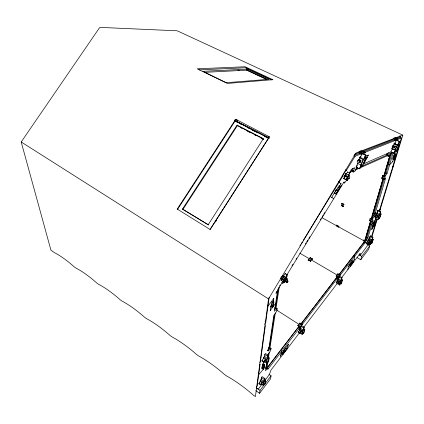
<?xml version="1.0" encoding="UTF-8"?>
<svg xmlns="http://www.w3.org/2000/svg" width="424" height="424" viewBox="0 0 424 424"><rect width="100%" height="100%" fill="white"/><g stroke="black" fill="none" stroke-linecap="round" stroke-linejoin="round"><path stroke-width="0.64" d="M359.298 255.02L359.382 253.859M256.287 388.283L256.451 387.07L257.14 386.169L260.103 364.29L259.382 365.212M264.825 324.551L265 323.258M402.8 135.108L356.171 152.937L355.487 153.705L268.54 298.92L255.396 396.61L253.43 395.2A61.003 21.279 41.4 0 0 226.48 375.903L224.397 374.408A59.137 20.606 42.4 0 0 198.628 355.959L196.63 354.528A57.468 19.928 43.4 0 0 171.974 336.868L170.061 335.495A55.984 19.25 44.3 0 0 146.434 318.578L144.6 317.263A54.654 18.576 45.1 0 0 121.948 301.045L120.188 299.784A53.461 17.914 45.9 0 0 98.453 284.213L96.762 283.004A52.391 17.262 46.7 0 0 75.88 268.053L74.258 266.887A51.426 16.626 47.3 0 0 54.187 252.513L50.933 250.187L21.2 141.976L99.407 27.894L100.212 27.39L177.227 30.809L402.8 135.108L379.554 211.597M265.35 325.531L260.469 361.566L259.742 362.488M269.161 297.213L265.784 322.293L265.021 321.795M260.696 380.8L258.788 383.746L260.368 384.86L262.408 382.437M263.935 358.02L262.011 360.474L261.926 361.094L263.596 362.234L265.737 359.753M261.937 368.106L262.467 364.349L262.832 364.009M270.862 305.895L270.205 310.686L270.671 309.944M260.304 381.791L260.331 380.498L261.725 378.68M263.564 358.746L263.558 357.628L265.021 355.763M263.14 366.06L262.997 364.868L263.702 363.967L264.73 364.672L264.2 368.297L263.5 369.203L262.483 368.498L262.276 368.742L262.843 365.859M270.857 306.61L272.42 307.607L273.21 306.653L273.904 301.899L272.722 301.151L271.927 302.111L272.065 303.621M260.368 384.86L262.08 382.369M263.596 362.234L263.68 361.624L265.827 359.133M261.041 383.98L263.309 385.575L263.537 384.054L264.528 384.743L264.995 381.674L264.004 380.975L264.682 380.084L264.921 378.526L262.154 376.602L261.47 377.493L261.476 379.554M265.413 366.999L267.396 368.366L265.525 370.799L266.924 361.518L267.968 362.229L268.487 358.81L267.438 358.094L268.154 357.178L268.413 355.445L265.493 353.468L264.772 354.379L264.767 356.658M262.986 369.643L263.362 369.198L258.693 374.71M255.847 390.652L259.594 393.313L260.018 390.356L271.079 375.796L268.938 374.318M273.3 299.047L273.777 298.295L273.305 301.554M263.5 369.203L264.025 365.578L264.73 364.672M272.42 307.607L273.109 302.863L273.904 301.899M273.236 302.142L273.777 298.406L267.947 306.181L267.184 305.635M261.926 383.073L262.053 382.209L260.002 380.943M265.233 360.416L265.371 359.457L263.728 358.524M261.417 383.593L262.906 384.637L263.272 382.183L263.956 381.287L260.956 379.189M264.163 360.654L266.261 362.091L266.67 359.361L267.385 358.439L264.216 356.282M263.956 381.287L263.585 383.746L262.906 384.637M264.004 380.975L264.237 379.422L264.921 378.526M267.385 358.439L266.972 361.179L266.261 362.091M267.438 358.094L267.698 356.367L268.413 355.445M267.788 355.731L267.968 354.517L270.719 350.447L271.042 348.369L270.003 347.675L275.298 312.986M276.575 291.288L277.365 291.781L274.45 311.343L276.565 308.751L274.673 307.538M266.426 367.64L267.221 362.409M268.207 355.863L268.604 353.25M269.314 348.555L274.45 314.56M275.409 308.19L278.425 288.246L279.215 287.302L276.072 307.909L277.195 308.646L276.814 311.105L273.835 315.43L268.843 348.698L267.65 350.208L267.56 350.839L268.747 349.328L268.482 351.072L270.448 348.57L268.365 347.176M266.33 368.297L267.003 367.417L267.804 362.181M268.498 357.596L269.298 352.36M265.233 380.911L265.318 380.355L264.391 379.708M268.71 358.185L268.805 357.565M267.396 368.366L267.3 369.002L267.973 368.122L266.988 367.444M270.448 348.57L270.342 349.265L271.042 348.369M276.565 308.751L276.437 309.573L277.195 308.646M264.682 380.084L265.678 380.779L265.201 383.858L264.528 384.743M268.154 357.178L269.203 357.893L268.673 361.317L267.968 362.229M267.973 368.122L267.777 369.421L299.879 327.556L302.031 324.334L299.837 322.934L299.503 323.369L299.768 323.539M271.079 375.796L270.581 378.807L259.594 393.313M347.844 269.569L348.438 266.139M284.213 351.03L284.324 350.441L281.965 353.102L281.859 353.674L282.829 354.326L286.709 349.259L286.815 348.682L285.866 347.871L283.046 351.549L282.882 352.439M282.559 352.763L282.665 352.185M282.829 354.326L286.815 348.682M283.19 352.471L283.296 351.894M354.183 259.727L354.856 256.085L353.939 255.566M284.43 349.869L284.864 348.973M284.88 351.644L285.007 351.04L283.969 350.489M285.379 349.063L285.697 348.767M308.121 260.394L308.55 259.403L308.672 260.172L308.55 259.403M310.151 261.592L312.112 258.741L311.985 259.361M310.834 260.739L310.707 261.364L310.585 260.596L310.834 260.739L310.527 261.115L308.243 259.774M298.03 325.717L298.151 325.118L298.295 325.886M312.234 259.509L312.361 258.884L310.082 257.548L310.024 258.062M267.184 368.101L299.042 326.348M301.385 331.388L299.72 333.344L298.189 332.358L300.478 328.95M299.492 330.794L299.704 329.22L300.86 327.715M301.067 323.719L300.945 324.312L337.255 276.798M299.519 332.755L302.158 334.462L302.508 332.851L303.462 333.465L304.178 330.216L303.213 329.596L303.817 328.807L304.178 327.164L301.501 325.452L300.892 326.241L300.743 328.388M299.72 333.344L301.512 330.8M302.031 324.334L301.904 324.927L339.979 275.022L337.859 273.787L337.403 274.789M300.372 332.284L301.978 333.317L302.54 330.715L303.144 329.925L299.911 327.853M303.144 329.925L302.577 332.527L301.978 333.317M303.213 329.596L303.573 327.953L304.178 327.164M302.99 332.601L302.158 334.462M303.817 328.807L304.782 329.421L304.066 332.676L303.462 333.465M336.561 226.427L336.857 225.16M342.375 206.128L342.915 203.854M337.43 226.909L337.732 225.637M338.442 226.766L338.834 226.268L336.608 225.038L336.767 225.526M338.543 227.518L338.972 226.549M336.206 276.337L336.37 275.717L336.465 276.485M337.859 273.787L337.954 274.556L338.119 273.936L336.327 276.252M339.545 281.472L337.7 283.635L336.216 282.76L338.172 279.814M337.223 281.918L337.695 279.745L339.062 277.964M338.638 279.003L338.919 276.803L339.454 276.104L342.046 277.619L341.05 280.026L341.983 280.577L341.06 283.953L340.138 283.407L339.688 285.082L337.133 283.571M339.152 277.248L339.454 276.104M337.7 283.635L339.338 281.298M339.979 275.022L339.815 275.642L365.165 242.687L364.258 242.189L365.112 242.862L365.382 242.507L366.506 239.735L367.852 237.981L373.194 220.03L371.806 221.8L369.643 220.681L370.3 218.418L372.192 219.425L371.525 221.688L372.028 221.047L371.806 221.8M338.389 281.986L338.903 282.289L339.158 281.34L337.038 280.291M338.145 282.85L339.698 283.773L340.96 280.365L338.357 278.838M340.96 280.365L339.698 283.773M341.05 280.026L342.046 277.619M340.514 283.269L339.688 285.082M341.58 279.331L342.513 279.877L341.59 283.259L341.06 283.953M351.931 260.681L353.494 261.571L353.319 262.186L350.203 266.256L349.291 265.731L350.028 264.38L350.282 264.528M349.291 265.731L350.028 264.38M350.203 266.256L353.494 261.571M351.289 262.424L351.618 261.884L351.443 262.52M351.093 263.765L351.268 263.134M352.068 262.196L350.701 263.871M352.349 261.831L352.62 260.871L350.351 263.823L350.086 264.783L350.569 264.147M352.026 263.484L351.851 264.099L352.042 263.463L350.934 262.949M280.322 356.107L281.78 351.088L280.805 350.436M370.571 221.201L369.368 220.559L369.739 220.321M383.285 179.039L384.303 179.548L384.557 178.684L384.033 179.331L381.695 178.186L381.823 177.751L382.109 177.894M382.331 176.013L382.861 175.366L383.142 175.51L382.612 176.156L382.331 176.013L382.459 175.578L384.801 176.723L387.048 173.411L393.202 152.719M363.628 241.336L363.993 240.074L365.806 241.071M381.992 178.313L382.75 175.7M364.205 242.358L390.128 154.532M369.765 224.317L366.045 236.989L367.852 237.981M370.629 221.355L369.951 223.681L371.811 224.678L375.521 219.452M372.797 213.982L372.42 215.249L374.312 216.251L372.192 219.425M373.369 212.027L375.59 204.463M375.961 203.207L382.983 179.267M385.183 171.784L390.541 153.52M364.9 240.572L365.371 239.963L370.889 221.185M383.344 178.817L371.742 218.296L371.239 218.938L370.03 218.291L370.179 218.811M390.668 153.886L384.292 175.584L383.768 176.225L384.303 175.568L385.331 176.077M384.033 179.331L384.801 176.723M371.737 221.27L366.946 237.488L365.599 239.237L366.506 239.735M374.132 213.155L384.181 179.145M392.136 152.211L386.026 172.902L384.563 174.693L385.591 175.202M356.971 257.596L360.776 259.748L361.767 256.409L369.744 245.904L368.117 245.008M286.937 349.206L288.368 344.41M368.424 242.231L368.975 242.332L368.684 243.297L369.161 242.671L367.603 244.494L366.166 243.705L368.573 240.185M374.312 216.251L375.918 212.594L375.086 213.654L373.184 212.657M375.086 213.654L385.755 177.762L384.303 179.548M367.269 242.263L367.454 241.643M377.927 215.97L376.321 217.798L374.811 217.003L376.157 214.867M392.953 158.152L394.739 152.815M368.43 240.562L368.716 239.348L369.94 237.747L369.834 238.097M372.945 225.245L371.716 229.358L372.039 228.828M375.844 215.821L376.332 213.919L377.599 212.302L377.482 212.684M372.23 225.881L373.809 226.729L375.51 222.075L374.583 221.582L374.095 222.208L374.021 223.448M392.81 159.249L394.002 159.827L394.527 159.191L396.048 154.161L394.993 153.658L394.193 155.205L394.484 155.343L393.753 158.051M370.057 238.06L369.58 238.686L369.956 236.454L370.438 235.829L372.945 237.191L371.933 239.565L372.834 240.058L371.769 243.514L370.878 243.021L370.353 244.733L369.362 244.187M378.855 217.878L377.98 219.759L375.383 218.381L375.759 217.13M377.228 213.246L377.651 210.823L378.15 210.193L380.784 211.571L379.708 214.109L380.657 214.608L379.496 218.387L378.553 217.888L377.98 219.759M367.603 244.494L368.965 242.507M374.583 221.582L374.62 222.446M394.723 154.569L394.993 153.658M370.088 236.995L370.438 235.829M375.229 219.86L375.558 219.325L374.784 221.906M377.858 211.147L378.15 210.193M392.645 161.645L393.594 159.101M368.705 243.053L368.891 242.433L367.269 241.595M376.321 217.798L378.134 215.291M373.809 226.729L375.51 222.075M394.002 159.827L395.518 154.797L396.048 154.161M376.904 216.335L377.424 216.611L377.747 215.556L376.104 214.91M369.951 241.765L370.136 241.139L370.597 241.394L370.406 242.014M371.535 236.56L376.931 218.768M396.965 138.871L400.32 137.562L401.39 138.06L392.688 166.786L393.196 166.155L391.628 170.268L379.703 209.626L380.19 209L379.454 211.422M366.352 243.079L369.41 244.743L370.73 241.351L367.889 239.793M370.597 241.394L370.274 242.189L370.73 242.438L371.286 241.712M371.875 236.883L377.254 219.187M370.73 241.351L369.41 244.743M370.73 242.438L371.472 241.092M369.744 245.904L368.721 249.259L360.776 259.748M371.827 239.91L370.502 243.302L371.827 239.91L368.986 238.362M376.591 217.311L378.176 218.143L379.591 214.491L376.941 213.097M371.933 239.565L372.945 237.191M379.591 214.491L378.176 218.143M379.708 214.109L380.784 211.571M371.175 242.968L370.353 244.733M372.41 238.94L373.311 239.428L371.769 243.514M380.201 213.479L381.144 213.977L379.496 218.387M204.458 72.361L246.768 70.167L247.123 69.149L268.816 79.277L226.299 82.712L202.842 71.322L247.123 69.149M354.406 155.428L354.952 154.166L400.807 136.502L399.615 135.95M349.731 171.99L349.864 172.451L350.245 171.609M352.074 170.469L353.054 168.222M359.329 151.405L361.142 150.716L363.585 151.909L361.529 152.709L360.988 153.949L355.116 156.255L353.865 155.64L359.759 153.345L360.299 152.105M349.89 172.42L352.074 171.444L352.604 170.236L350.42 171.201M359.298 159.758L357.787 160.378L357.252 161.608L359.213 162.583L360.384 162.196M350.865 169.86L353.282 171.084L354.761 167.703L352.095 168.863L349.456 173.151M352.074 171.444L353.282 172.059L353.812 170.846L353.282 171.084M357.246 163.335L357.676 162.599M358.693 160.267L359.632 157.887L360.819 157.399L360.008 157.002M359.446 168.821L360.93 165.44L361.396 165.238L359.907 168.614L359.446 168.821L356.07 167.136L357.549 163.759L358.02 163.558M359.912 157.071L361.031 157.622L360.564 157.808L360.866 157.129L360.527 156.959L362.022 153.541L362.483 153.361L365.896 155.025L364.391 158.444L363.93 158.634L365.159 159.239L365.615 159.048L364.391 158.444M357.278 165.243L356.542 166.929L356.07 167.136M361.736 155.067L362.483 153.361M363.585 151.909L363.05 153.138L395.375 140.423L395.868 139.337L397.421 138.733L394.945 137.577M357.13 167.125L354.856 171.349L353.282 172.059M359.213 162.583L359.748 161.348L360.925 160.972M360.193 160.617L360.808 160.087L360.193 160.617L358.545 159.806M357.411 163.293L360.766 164.963L363.167 159.509L363.628 159.318L359.695 157.383M363.628 159.318L361.232 164.761L360.766 164.963M363.93 158.634L365.435 155.211L365.896 155.025M365.753 156.09L365.901 155.762L364.963 157.426L366.098 156.689L365.949 157.023M365.159 159.239L362.154 166.049L360.93 165.44M362.615 165.842L365.615 159.048M366.103 157.087L367.163 157.606L366.633 158.799L365.356 159.334L365.901 158.126L364.237 157.368M387.298 154.93L388.373 152.561M363.008 152.078L394.278 139.915L394.771 138.828M354.856 170.209L387.229 155.809L387.711 154.749L360.771 166.637M393.483 145.649L392.529 146.042L392.036 147.123L393.785 147.95L394.988 147.568M386.54 153.997L386.222 154.41L388.379 155.449L389.73 152.481L364.004 163.68L368.202 155.105M387.218 155.815L388.294 156.334L388.781 155.274L388.379 155.449M391.887 148.681L394.066 143.9L394.967 143.535M399.26 144.913L397.823 144.547L399.26 144.913L396.525 150.88L395.438 150.366L393.726 153.488L390.721 152.052L392.428 148.935M394.786 143.116L395.444 143.116L394.786 143.116L396.504 139.978L399.541 141.399L398.168 144.399M392.073 149.084L392.375 149.227L392.645 148.633M394.696 144.133L395.094 143.259M397.421 138.733L396.933 139.814L401.39 138.06M395.444 143.116L394.818 143.858M391.442 152.211L389.492 155.799L388.294 156.334M393.785 147.95L394.278 146.868L395.481 146.497M392.9 145.517L395.269 146.275L394.506 147.95L394.861 147.801L394.256 147.515L394.389 147.213M394.559 147.658L394.691 147.356M395.322 145.983L395.184 146.285L395.534 146.137M400.32 137.562L400.807 136.502M391.718 148.511L395.009 150.075L397.548 145.146L394.246 143.588M393.726 153.488L395.438 150.366M395.009 150.075L397.548 145.146M397.823 144.547L399.541 141.399M368.695 243.906L360.183 255.518L360.358 253.202L341.431 277.953M395.089 150.52L396.175 151.034L398.915 145.061M364.179 154.723L365.403 152.211L364.195 151.622L365.318 152.386M347.945 176.681L346.747 178.843L346.604 178.382L347.505 176.76M348.406 175.133L349.604 172.966L347.627 171.964L346.329 174.068M348.841 175.059L349.742 173.437L349.604 172.966M285.416 277.588L287 274.736L285.061 273.554L283.359 276.316M285.686 277.858L287.265 275.012L287 274.736M338.251 187.949L339.121 185.802L340.355 186.443L340.509 186.883L336.073 194.107L334.43 193.238M340.838 183.809L341.039 183.486L339.651 186.131M336.073 194.107L335.909 193.678L340.355 186.443M283.296 277.757L286.603 279.718L288.066 281.202L287.308 282.432L284.615 280.216L285.379 278.971L281.711 276.437M281.7 282.559L282.887 283.29L283.714 281.944L283.985 282.199M346.848 179.94L344.569 182.977L344.171 181.742L286.306 275.807L287.027 276.554L286.2 277.9L286.46 278.165M282.002 278.526L280.98 280.185L284.674 282.548L285.548 281.123L284.663 280.476L284.451 280.821L283.831 280.439L286.831 282.416L287.334 281.6M285.527 279.125L286.29 277.884L282.384 275.499M345.359 175.642L343.737 178.271L343.885 178.732L347.373 180.523L348.21 179.167L348.072 178.705L346.604 178.382M349.228 175.52L349.832 177.577L349.111 178.748L348.502 176.702L349.228 175.52L345.237 173.49M284.674 282.548L284.403 282.289L285.283 280.858M347.373 180.523L347.235 180.067L348.072 178.705M285.834 280.964L286.603 279.718M286.963 279.904L287.467 279.082L286.29 277.884M345.21 169.839L346.042 170.263L342.793 175.536L342.942 176.008L303.383 240.185M299.916 245.819L300.605 244.69M301.3 243.567L302.344 241.876M355.116 156.255L346.185 170.739L346.042 170.263M282.124 277.095L283.094 275.515L283.036 276.013M345.851 174.02L345.973 173.437L344.124 176.442L344.203 176.702L344.405 176.373L344.728 177.402M331.812 197.33L331.605 197.658L336.11 189.936L336.28 190.392L336.068 189.82L335.707 190.599M343.885 178.732L345.502 176.108M282.214 279.718L282.426 279.379L281.515 278.483L281.149 278.674M279.586 285.988L280.243 284.928M291.929 265.933L292.963 264.247M296.079 259.191L296.768 258.068M305.413 244.017L306.107 242.894M306.796 241.765L307.835 240.079M308.873 238.394L309.907 236.709M320.284 219.849L320.973 218.726M322.357 216.478L323.051 215.35M323.74 214.226L324.779 212.541M337.228 192.311L337.917 191.187M340.684 186.687L341.723 185.002M284.615 280.216L283.857 279.464L284.626 278.218M210.018 229.506L268.588 138.044L268.874 138.563L264.189 136.162M215.408 222.059L216.478 220.39M236.937 119.255L235.898 120.856L236.226 121.391L268.434 137.874L268.154 137.36L268.858 136.258M234.832 120.31L235.527 119.245M177.391 209.62L235.166 120.935L268.758 138.092L269.039 138.606M237.657 120.331L236.963 121.402L237.292 121.932M182.447 209.069L237.037 125.117L263.394 138.674L208.216 224.683L182.447 209.069L208.619 225.043M182.887 209.451L237.371 125.647L237.037 125.117M371.753 229.236L375.261 224.269M270.199 310.58L275.664 303.25M264.995 381.674L265.678 380.779M304.178 330.216L304.782 329.421M341.983 280.577L342.513 279.877M372.834 240.058L373.311 239.428M263.309 385.575L263.988 384.685M299.763 332.442L270.947 370.115L269.362 374.609L265.011 380.312M303.769 327.201L337.425 283.19M338.903 282.289L339.439 281.589M261.846 384.462L258.285 389.131L256.812 388.601M284.509 349.434L288.484 344.251L288.251 344.802M351.57 262.053L348.39 266.42M259.886 382.31L260.617 381.356M298.189 332.358L299.996 330.005M336.216 282.76L337.652 280.889M366.166 243.705L366.908 242.74M280.434 355.72L280.2 356.266L282.289 353.542M354.236 259.446L352.98 261.301M338.469 278.51L339.004 277.815M369.431 238.198L369.914 237.573M265.657 368.652L266.404 367.682M266.897 368.016L364.709 241.208L363.808 240.705M338.882 275.096L364.529 241.839L365.435 242.332M263.749 367.497L262.732 366.744L263.744 367.518L264.449 366.59M373.332 224.232L374.371 224.858L374.869 224.206M298.151 325.118L297.812 325.558L300.007 326.962M336.37 275.717L336.068 276.104L338.188 277.349M363.559 240.567L364.084 240.355M298.077 325.727L300.107 323.104M262.906 365.53L263.606 364.624M374.244 222.679L373.618 223.48L372.738 226.405L373.364 225.6M268.487 358.81L269.203 357.893M380.657 214.608L381.144 213.977M261.979 367.778L261.74 368.361L262.657 367.179M373.316 224.773L372.839 225.61M267.374 362.297L266.67 363.209L263.792 361.237M377.424 216.611L377.916 215.98M374.811 217.003L376.332 215.063M375.383 218.381L375.876 217.751M371.249 218.922L371.753 218.281L372.696 218.784M377.079 212.731L377.572 212.101M374.487 213.139L373.369 215.752L371.975 217.523L372.924 218.026M369.368 220.559L369.871 219.918M268.228 349.371L269.404 347.871M373.539 212.641L372.982 213.346L374.88 214.348M274.37 309.319L275.425 308.025M381.695 178.186L382.225 177.539M273.533 304.416L272.738 305.407L271.185 304.3M394.718 157.463L393.17 156.61L394.707 157.489L395.242 156.822M312.361 258.884L311.81 259.106M336.465 225.663L336.99 225.457M308.492 259.917L310.331 257.697M393.09 157.696L392.804 158.332L393.493 157.5M271.482 305.137L270.602 306.552L270.825 306.287M309.387 260.442L311.221 258.216M271.212 306.891L270.994 307.156L271.726 303.409M392.947 159.318L393.896 155.847L394.569 155.03M277.365 291.781L276.045 293.371L276.162 292.565L277.487 290.981L277.656 289.868L282.14 282.532L282.887 283.29M390.615 153.483L391.379 152.576M390.371 154.325L391.893 152.508M262.451 364.46L264.878 361.619M392.916 161.364L389.603 164.83L387.52 163.818L389.667 164.756M394.463 153.096L397.908 149.55M355.98 168.747L357.776 167.957M396.175 151.034L396.525 150.88M390.721 152.052L391.076 151.893L394.082 153.329M392.375 149.227L392.73 149.078M394.527 146.285L394.882 146.142M364.439 158.73L367.163 157.606M367.868 155.778L368.286 155.067L365.509 156.191M360.527 156.959L360.988 156.774M395.248 137.715L393.679 138.314L395.868 139.337M237.928 70.236L239.242 70.167M198.962 69.87L245.734 67.75L271.959 79.988M246.132 68.137L248.369 69.181L247.839 69.08M393.573 138.097L393.875 138.24M246.969 70.103L266.654 79.24M246.768 70.167L266.685 79.489M396.154 140.116L399.196 141.542M394.278 139.915L395.375 140.423M393.891 143.731L397.198 145.289M392.529 146.042L394.278 146.868M393.716 149.142L395.359 149.921M394.468 154.294L395.518 154.797M359.07 151.506L361.529 152.709M362.022 153.541L365.435 155.211M359.759 153.345L360.988 153.949M359.229 157.569L363.167 159.509M385.003 172.398L387.048 173.411M358.805 159.509L361.02 160.617L360.183 162.519L359.504 162.185M357.787 160.378L359.748 161.348M357.549 163.759L357.888 163.924M345.083 174.958L348.502 176.702M344.452 175.308L347.325 176.665L347.537 177.386M344.595 175.774L346.26 176.623M234.536 120.162L269.272 137.933M344.023 176.146L345.152 176.723M346.848 177.592L349.111 178.748M342.11 175.584L342.942 176.008M236.91 122.149L238.076 122.748M250.929 129.331L253.849 130.825M255.02 131.424L257.94 132.924M240.185 123.866L241.351 124.465M247.208 127.465L249.551 128.668M252.476 130.163L255.407 131.663M343.737 178.271L347.235 180.067M237.371 125.647L263.686 139.189M240.62 127.677L241.786 128.276M247.044 130.984L249.964 132.484M254.633 134.89L255.799 135.495M261.057 138.198L263.389 139.401M343.758 182.564L344.569 182.977M338.304 181.753L339.174 182.219M339.688 186.459L340.509 186.883M377.651 210.823L380.291 212.201M376.443 213.728L379.098 215.122M334.266 192.809L335.909 193.678M375.012 216.325L376.523 217.12M341.914 203.753L341.749 203.239L343.827 204.336L343.281 206.61L341.214 205.518L341.553 205.274M343.731 204.723L344.071 204.474L342.004 203.372L341.468 205.645L343.525 206.753L343.366 206.239M374.095 222.208L375.023 222.706M369.956 236.454L372.463 237.822M368.509 238.988L371.344 240.541M370.072 240.896L368.371 240.164M370.465 241.569L370.921 241.818M367.407 240.424L370.247 241.982M365.393 239.936L366.299 240.435M364.884 240.594L363.723 239.958L363.877 240.45M321.949 217.687L363.792 240.726M364.481 242.009L365.382 242.507M359.027 254.866L361.767 256.409M352.275 261.592L353.319 262.186M349.461 265.117L350.378 265.641M339.476 274.328L340.408 274.869M299.752 253.149L309.414 258.804M311.2 259.848L337.223 275.096M338.919 276.803L341.511 278.319M337.096 277.418L338.029 277.964M336.497 278.197L337.43 278.743M337.822 279.533L340.424 281.064M336.38 282.151L337.859 283.031M373.337 224.211L374.381 224.837M287.265 275.012L285.061 273.554M286.237 276.072L287.027 276.554M283.635 276.453L285.326 277.45M285.803 278.07L287.467 279.082M281.992 276.904L282.331 277.111M287.26 280.704L288.066 281.202M280.942 277.683L283.857 279.464M281.229 278.144L281.721 278.499M280.704 277.985L284.557 280.545L283.884 280.132M281.096 278.393L283.81 280.057M285.548 281.123L284.663 280.476M281.223 278.642L282.935 279.692M287.308 282.432L286.099 281.69L286.831 282.416M280.98 280.185L284.403 282.289M336.444 189.274L338.172 190.694M336.418 189.311L338.145 190.731M21.2 141.976L268.54 298.92M271.927 302.111L273.109 302.863M301.612 323.443L302.577 324.053M276.586 310.029L299.095 324.413M300.892 326.241L303.573 327.953M298.915 326.941L299.879 327.556M298.236 327.821L299.201 328.441M299.307 328.642L302.54 330.715M299.646 330.01L301.289 330.879L301.093 331.791L300.563 331.446M298.311 331.775L299.842 332.761M281.965 353.102L282.935 353.754M264.772 354.379L267.698 356.367M263.495 357.199L266.67 359.361M262.011 360.474L263.68 361.624M262.997 364.868L264.025 365.578M261.47 377.493L264.237 379.422M260.272 380.079L263.272 382.183M258.863 383.19L260.447 384.303M257.315 388.442L260.018 390.356M331.642 197.192L333.667 198.819M339.136 182.182L340.991 183.952M235.166 120.935L235.5 121.471M235.993 121.317L236.322 121.852M268.154 137.355L268.434 137.874M334.875 193.567L334.616 192.899L337.854 187.641L338.055 188.203M338.32 187.101L338.479 187.541M339.121 185.802L339.279 186.242M347.442 178.382L347.579 178.843M347.728 177.842L347.86 178.297M347.627 171.964L347.765 172.43M269.478 136.846L210.14 229.511L177.211 209.064L235.733 119.245L269.478 136.846M272.812 79.68L227.354 83.438L197.208 68.799L245.093 66.764L272.812 79.68"/></g></svg>
